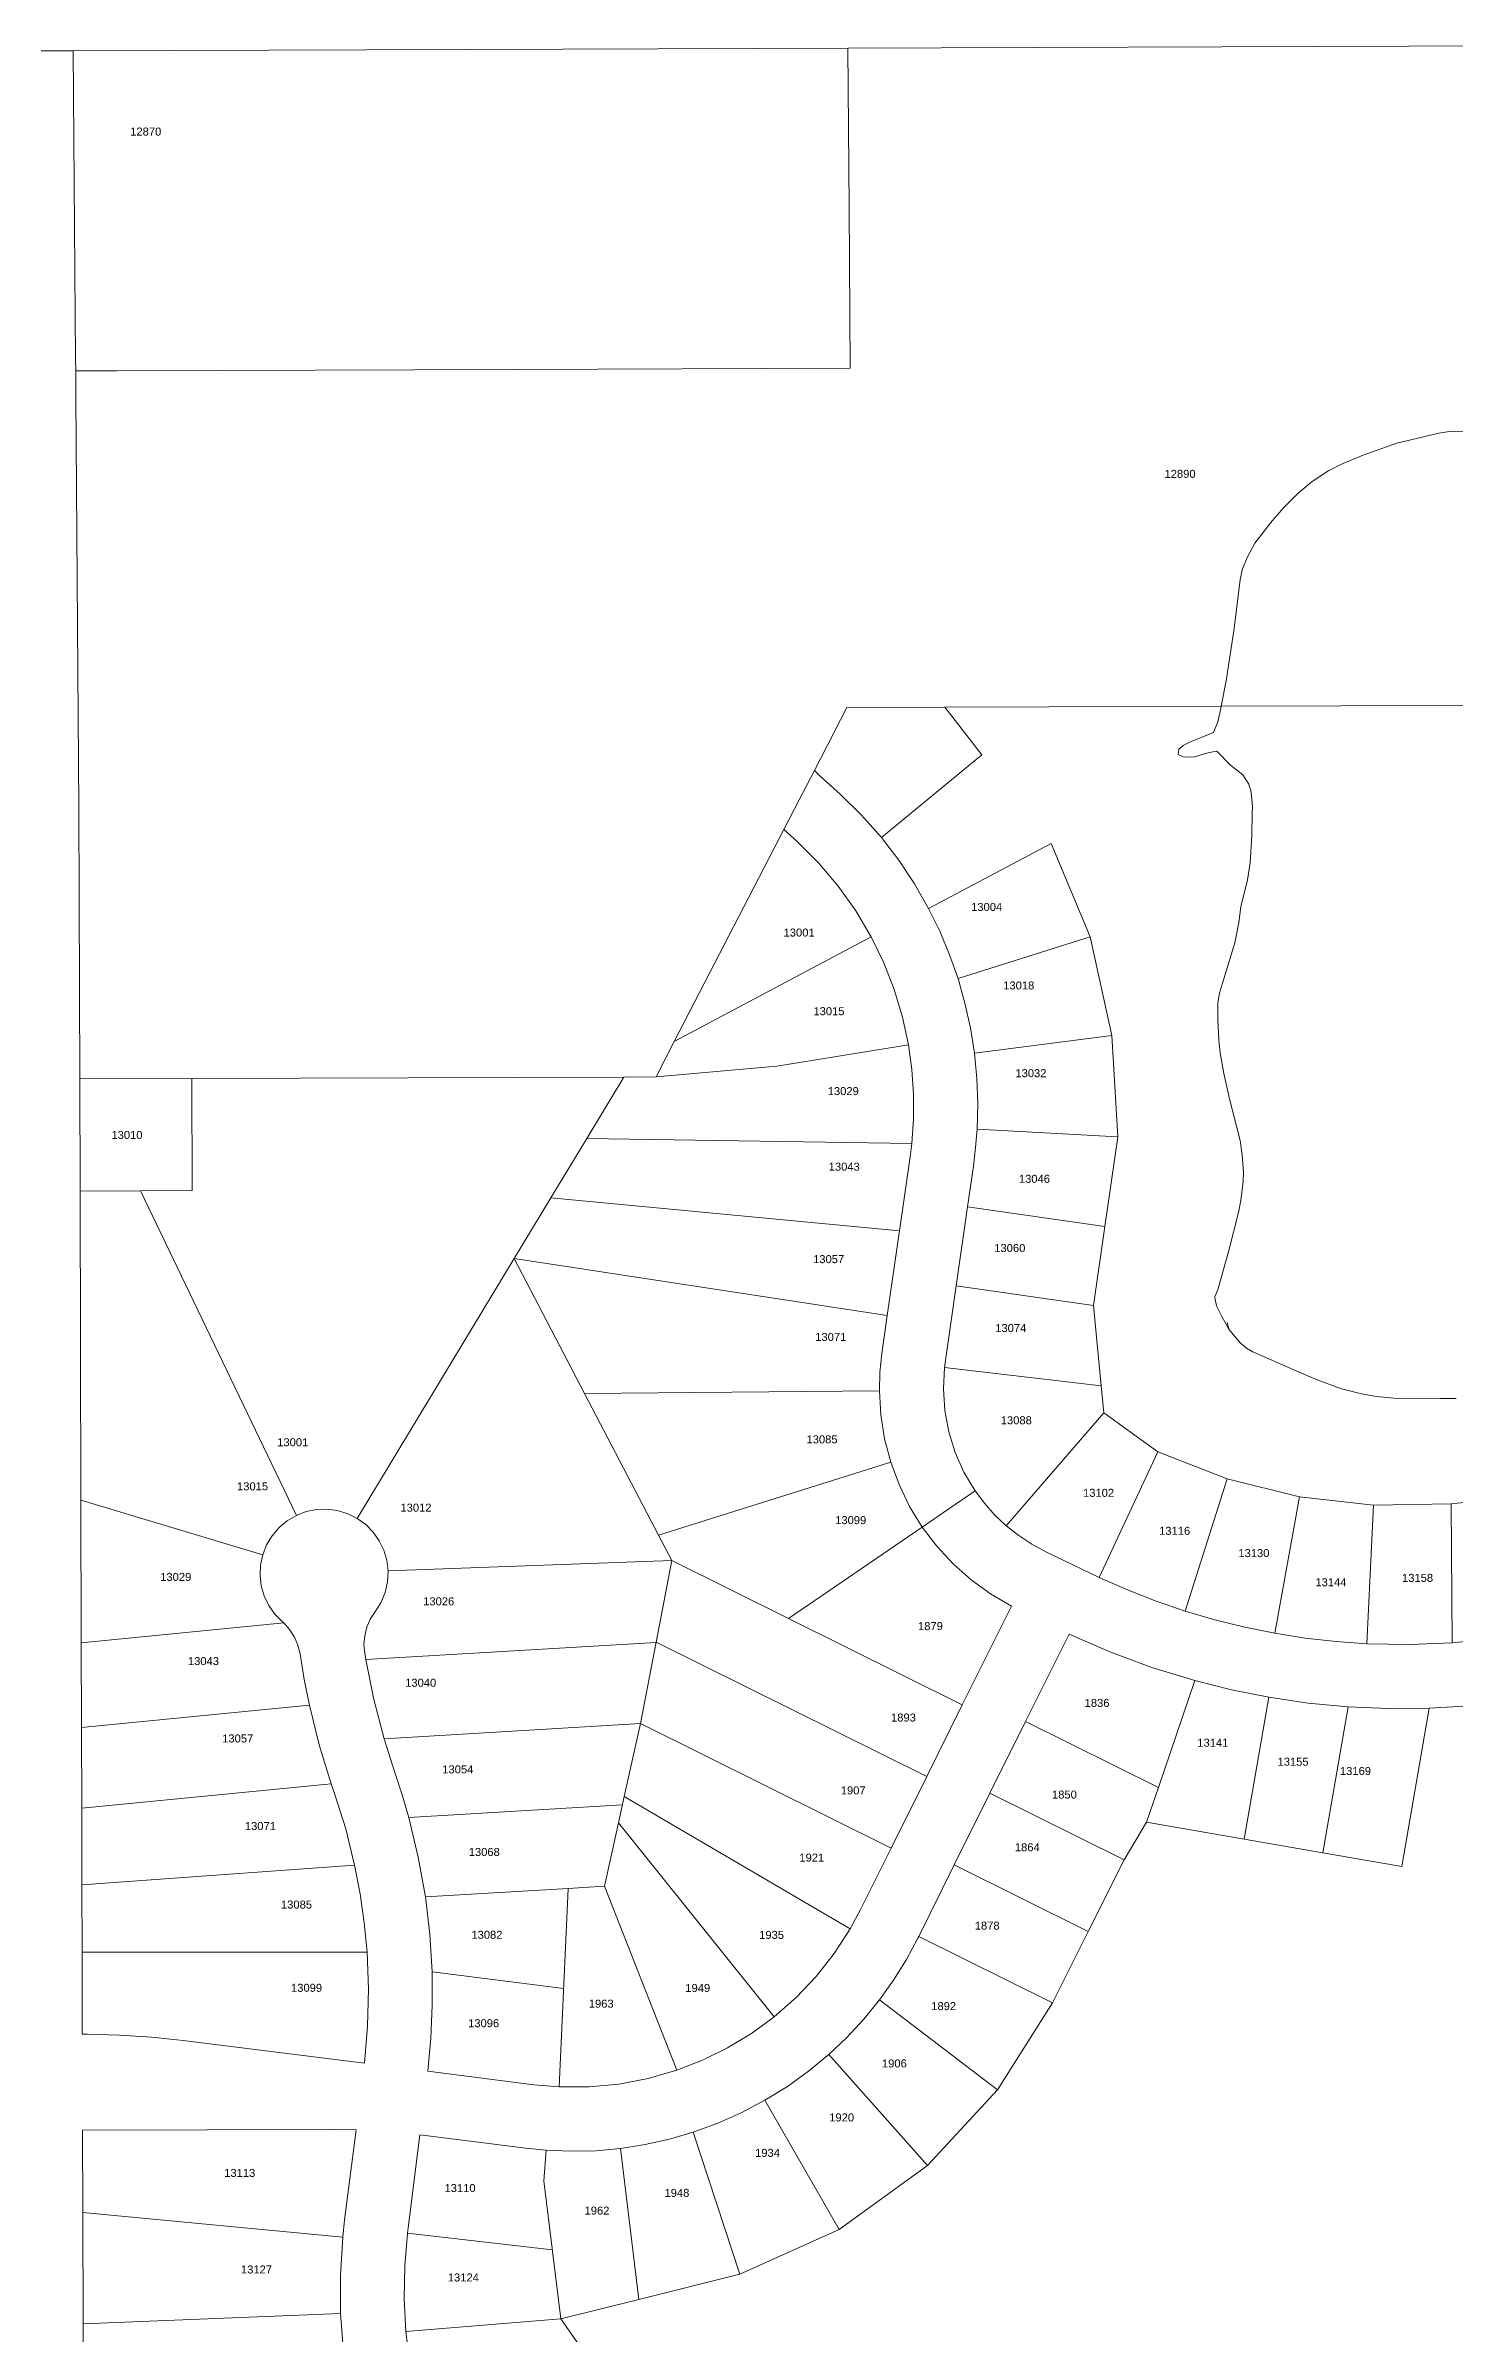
# Model space of a CAD drawing. Header units: feet. Extents: x 865220 to 2866543, y -2240498 to 973965.
# Drawn here: x 2856973 to 2858294, y 969886 to 972030 of the extents above; entities that cross this region are included whole.
import ezdxf
from ezdxf.enums import TextEntityAlignment as Align

# ---------------------------------------------------------------- set-up
doc = ezdxf.new("R2010")
doc.units = ezdxf.units.FT
doc.header["$LTSCALE"] = 0.015
doc.header["$MEASUREMENT"] = 0
doc.layers.add('Dakota County Addresses', color=7, linetype='Continuous')
doc.layers.add('Dakota County Parcels', color=7, linetype='Continuous')
doc.styles.add('Dimensions 100', font='arial.ttf')

# ---------------------------------------------------------------- blocks, each defined once
blk = doc.blocks.new('ACMAP_ANN_TEMPLATE_Dakota County Addresses')
at = {"layer": 'Dakota County Addresses', "style": 'Dimensions 100'}
blk.add_attdef('DakotaCountyAddress', text='', height=50, dxfattribs=at).set_placement((0, 0), align=Align.CENTER)

msp = doc.modelspace()

# ---------------------------------------------------------------- linework, layer by layer
at = {"layer": 'Dakota County Parcels', "lineweight": 5, "ltscale": 100}
for p, q in [((2856999.3, 972024.9), (2856969.1, 972024.8)), ((2857458.1, 972026.5), (2856999.3, 972024.9)), ((2857001.5, 971736.1), (2856999.3, 972024.9)), ((2857725.3, 972027.4), (2857458.1, 972026.5)), ((2858409, 972029.7), (2857725.3, 972027.4)), ((2857725.3, 972027.4), (2857726.4, 971878.2)), ((2857726.4, 971878.2), (2857727.5, 971727.4)), ((2857001.6, 971725), (2857001.5, 971736.1)), ((2857001.8, 971700.8), (2857001.6, 971725)), ((2857412.1, 971726.3), (2857727.5, 971727.4)), ((2857001.8, 971700.8), (2857004.6, 971315.8)), ((2858279.1, 971666.7), (2858239.8, 971657.3)), ((2858289.1, 971668), (2858279.1, 971666.7)), ((2858334.8, 971668.8), (2858289.1, 971668)), ((2858188.1, 971637.6), (2858176, 971631.5)), ((2858208.2, 971646), (2858188.1, 971637.6)), ((2858239.8, 971657.3), (2858208.2, 971646)), ((2858160.6, 971621.2), (2858147.5, 971610.5)), ((2858176, 971631.5), (2858160.6, 971621.2)), ((2858133.8, 971597), (2858123.1, 971584.5)), ((2858147.5, 971610.5), (2858133.8, 971597)), ((2858123.1, 971584.5), (2858106.9, 971563.5)), ((2858099.9, 971550.8), (2858095.2, 971539.4)), ((2858106.9, 971563.5), (2858099.9, 971550.8)), ((2858093.1, 971529.3), (2858087.3, 971483.6)), ((2858095.2, 971539.4), (2858093.1, 971529.3)), ((2858087.3, 971483.6), (2858079.9, 971434.5)), ((2857724.4, 971409.4), (2857694, 971350.5)), ((2857816.2, 971409.7), (2857724.4, 971409.4)), ((2857913.6, 971410), (2857816.2, 971409.7)), ((2857816.2, 971409.7), (2857850.9, 971365.2)), ((2858075, 971408.6), (2858072.1, 971396)), ((2858067.9, 971386.1), (2858046.5, 971377.3)), ((2858072.1, 971396), (2858067.9, 971386.1)), ((2857850.9, 971365.2), (2857756.7, 971287.6)), ((2858035.6, 971370.4), (2858035, 971365.3)), ((2858035, 971365.3), (2858040.5, 971362.8)), ((2858039.7, 971373.8), (2858035.6, 971370.4)), ((2858046.5, 971377.3), (2858039.7, 971373.8)), ((2858040.5, 971362.8), (2858050.2, 971363.1)), ((2858050.2, 971363.1), (2858064, 971367.2)), ((2858064, 971367.2), (2858071.1, 971368.4)), ((2858071.1, 971368.4), (2858084, 971355.5)), ((2857694, 971350.5), (2857699.5, 971345.2)), ((2857699.5, 971345.2), (2857718.2, 971328.1)), ((2858084, 971355.5), (2858095.4, 971346.4)), ((2858095.4, 971346.4), (2858101, 971337.7)), ((2858101, 971337.7), (2858103.4, 971330.2)), ((2857005.3, 971060.9), (2857004.6, 971315.8)), ((2858103.4, 971330.2), (2858104.5, 971316.6)), ((2858104.5, 971316.6), (2858104.4, 971310.2)), ((2857665.4, 971295.2), (2857562.6, 971096.3)), ((2857665.4, 971295.2), (2857677.7, 971283.9)), ((2858104.4, 971310.2), (2858104.1, 971289.4)), ((2857915.9, 971282), (2857801, 971221.2)), ((2857952.5, 971194.6), (2857915.9, 971282)), ((2858104.1, 971289.4), (2858102.4, 971263.9)), ((2858102.4, 971263.9), (2858100, 971248)), ((2858100, 971248), (2858093.8, 971222.7)), ((2858091.8, 971207.9), (2858087.9, 971188.8)), ((2858093.8, 971222.7), (2858091.8, 971207.9)), ((2857562.6, 971096.3), (2857747.3, 971194.4)), ((2857952.5, 971194.6), (2857828.6, 971155.4)), ((2857972.8, 971102), (2857952.5, 971194.6)), ((2858087.9, 971188.8), (2858076.4, 971151.2)), ((2858076.4, 971151.2), (2858073.7, 971141.7)), ((2858072.2, 971132.8), (2858072, 971116.6)), ((2858073.7, 971141.7), (2858072.2, 971132.8)), ((2857972.8, 971102), (2857843.9, 971085.6)), ((2857978.3, 971007.1), (2857972.8, 971102)), ((2858072, 971116.6), (2858073, 971097.7)), ((2857562.6, 971096.3), (2857545.5, 971063.2)), ((2857658.7, 971073.2), (2857782.1, 971093.2)), ((2858073, 971097.7), (2858074.4, 971085.9)), ((2858074.4, 971085.9), (2858077.7, 971066.3)), ((2857110.3, 971061.7), (2857005.4, 971061.3)), ((2857005.4, 971061.3), (2857005.7, 970956.3)), ((2857515.2, 971063), (2857110.3, 971061.7)), ((2857110.6, 970956.7), (2857110.3, 971061.7)), ((2857515.2, 971063), (2857480.5, 971005.6)), ((2857545.5, 971063.2), (2857515.2, 971063)), ((2857658.7, 971073.2), (2857545.5, 971063.2)), ((2858077.7, 971066.3), (2858082.9, 971042.6)), ((2858082.9, 971042.6), (2858093, 971003.6)), ((2857978.3, 971007.1), (2857846.4, 971014.3)), ((2857480.5, 971005.6), (2857446.9, 970950)), ((2857480.5, 971005.6), (2857785.2, 971000.9)), ((2857783.6, 970988.2), (2857785.2, 971000.9)), ((2857966.2, 970923.1), (2857978.3, 971007.1)), ((2858093, 971003.6), (2858095, 970990.1)), ((2857773.7, 970919), (2857783.6, 970988.2)), ((2857837.5, 970941.6), (2857843, 970979.7)), ((2858095, 970990.1), (2858096.1, 970973.9)), ((2858096.1, 970973.9), (2858095.8, 970965.5)), ((2857005.7, 970956.3), (2857062.4, 970956.5)), ((2857005.7, 970956.3), (2857006.4, 970666.7)), ((2857062.4, 970956.5), (2857110.6, 970956.7)), ((2857062.4, 970956.5), (2857208.4, 970652.2)), ((2858095.8, 970965.5), (2858093.5, 970947.3)), ((2857446.9, 970950), (2857412.5, 970893.1)), ((2857446.9, 970950), (2857773.7, 970919)), ((2857826.9, 970867.6), (2857837.5, 970941.6)), ((2857966.2, 970923.1), (2857837.5, 970941.6)), ((2858091.5, 970936.2), (2858082.3, 970900.6)), ((2858093.5, 970947.3), (2858091.5, 970936.2)), ((2857762.3, 970839.7), (2857773.7, 970919)), ((2857955.6, 970849.1), (2857966.2, 970923.1)), ((2857412.5, 970893.1), (2857265.4, 970649.5)), ((2857412.5, 970893.1), (2857762.3, 970839.7)), ((2857478.6, 970766.5), (2857412.5, 970893.1)), ((2857816.6, 970795.4), (2857826.9, 970867.6)), ((2857955.6, 970849.1), (2857826.9, 970867.6)), ((2857962.8, 970773.8), (2857955.6, 970849.1)), ((2858072, 970863.8), (2858069.2, 970857.6)), ((2858069.2, 970857.6), (2858069.5, 970854)), ((2858069.5, 970854), (2858071.2, 970848.1)), ((2858071.2, 970848.1), (2858075.4, 970839.4)), ((2857757.2, 970803.9), (2857762.3, 970839.7)), ((2858075.4, 970839.4), (2858082.8, 970826.3)), ((2858080.9, 970833.1), (2858082.8, 970826.3)), ((2858093.4, 970813.6), (2858099, 970809.1)), ((2858099, 970809.1), (2858105, 970805.5)), ((2858105, 970805.5), (2858146.1, 970787.4)), ((2857816.6, 970795.4), (2857816, 970791)), ((2857962.8, 970773.8), (2857816, 970791)), ((2858146.1, 970787.4), (2858165.3, 970779.2)), ((2858165.3, 970779.2), (2858188.1, 970770.9)), ((2857478.6, 970766.5), (2857754.9, 970769.1)), ((2857547.8, 970633.9), (2857478.6, 970766.5)), ((2857965.2, 970748.5), (2857962.8, 970773.8)), ((2858188.1, 970770.9), (2858206.8, 970766.1)), ((2858206.8, 970766.1), (2858220.9, 970763.7)), ((2858220.9, 970763.7), (2858237.1, 970762.2)), ((2858237.1, 970762.2), (2858280.5, 970762)), ((2858280.5, 970762), (2858295.6, 970761.9)), ((2857965.2, 970748.5), (2857873.8, 970642.5)), ((2857965.3, 970748.5), (2858015.8, 970711.9)), ((2857547.8, 970633.9), (2857765.5, 970702.3)), ((2858015.8, 970711.9), (2857960.8, 970594.1)), ((2858015.8, 970711.9), (2858080.9, 970686.5)), ((2858080.9, 970686.5), (2858041.5, 970562.6)), ((2858080.9, 970686.5), (2858148.7, 970669.7)), ((2857006.4, 970666.7), (2857006.8, 970532.9)), ((2857006.4, 970666.7), (2857176.9, 970615.4)), ((2858148.7, 970669.7), (2858125.6, 970541.8)), ((2858148.7, 970669.7), (2858218, 970661.8)), ((2858218, 970661.8), (2858211.7, 970532)), ((2858218, 970661.8), (2858290.7, 970663.1)), ((2858290.7, 970663.1), (2858365.7, 970670.8)), ((2858290.7, 970663.1), (2858291.8, 970532.8)), ((2857560.2, 970610.1), (2857547.8, 970633.9)), ((2857669.6, 970555.7), (2857795, 970641.4)), ((2857560.2, 970610.1), (2857294.3, 970600.4)), ((2857545.5, 970533.6), (2857560.2, 970610.1)), ((2857560.2, 970610.1), (2857669.6, 970555.7)), ((2857952.9, 970597.9), (2857910.9, 970618.2)), ((2857952.9, 970597.9), (2857960.8, 970594.1)), ((2857832.6, 970474.7), (2857878.6, 970567.3)), ((2857006.8, 970532.9), (2857196.5, 970551.5)), ((2857196.5, 970551.5), (2857195.1, 970552.8)), ((2857669.7, 970555.7), (2857832.6, 970474.7)), ((2857006.8, 970532.9), (2857007, 970453.4)), ((2857272.4, 970523.2), (2857273.4, 970517.1)), ((2857545.5, 970533.3), (2857273.4, 970517.1)), ((2857530.9, 970457.2), (2857545.5, 970533.6)), ((2857545.5, 970533.6), (2857799.2, 970407.6)), ((2857891.8, 970459.1), (2857932.6, 970541.1)), ((2858291.8, 970532.8), (2858328.9, 970536.5)), ((2858016.4, 970397.2), (2858050.4, 970497.4)), ((2858096.7, 970348.8), (2858119.8, 970481.9)), ((2857007, 970453.4), (2857220.7, 970474.4)), ((2857530.9, 970457.2), (2857290.7, 970442.9)), ((2857515.7, 970388.7), (2857530.9, 970457.2)), ((2857530.9, 970457.2), (2857765.8, 970340.4)), ((2857799.2, 970407.6), (2857832.6, 970474.7)), ((2857858.4, 970392), (2857891.8, 970459.1)), ((2858016.4, 970397.2), (2857891.8, 970459.1)), ((2858170.6, 970336), (2858194.3, 970472.9)), ((2858270.2, 970471.6), (2858244.5, 970323.2)), ((2857007, 970453.4), (2857007.2, 970377.9)), ((2857290.7, 970442.9), (2857300.8, 970411.3)), ((2857007.2, 970377.9), (2857241, 970400.8)), ((2857241, 970400.8), (2857244.2, 970391.6)), ((2857765.8, 970340.4), (2857799.2, 970407.6)), ((2858005.3, 970364.7), (2858016.4, 970397.2)), ((2857007.2, 970377.9), (2857007.4, 970306.2)), ((2857514, 970381), (2857313.9, 970369)), ((2857510.3, 970364.2), (2857515.7, 970388.7)), ((2857515.7, 970388.7), (2857727.4, 970264.7)), ((2857825.1, 970324.8), (2857858.4, 970392)), ((2857984.3, 970329.4), (2857858.4, 970392)), ((2857497.2, 970304.7), (2857510.3, 970364.2)), ((2857510.3, 970364.2), (2857656.1, 970182.2)), ((2858005.3, 970364.7), (2857984.3, 970329.4)), ((2858096.7, 970348.8), (2858005.3, 970364.7)), ((2857765.8, 970340.4), (2857737.2, 970282.8)), ((2857984.3, 970329.4), (2857950.7, 970262.4)), ((2858170.6, 970336), (2858096.7, 970348.8)), ((2858244.5, 970323.2), (2858170.6, 970336)), ((2857007.4, 970306.2), (2857263, 970324.6)), ((2857825.1, 970324.8), (2857791.7, 970257.7)), ((2857950.7, 970262.4), (2857825.1, 970324.8)), ((2857007.4, 970306.2), (2857007.5, 970243)), ((2857463.3, 970302.7), (2857329.3, 970294.7)), ((2857454.7, 970116.7), (2857463.3, 970302.7)), ((2857463.3, 970302.7), (2857497.2, 970304.7)), ((2857497.2, 970304.7), (2857564.9, 970132.2)), ((2857727.4, 970264.7), (2857737.2, 970282.8)), ((2857007.5, 970243), (2857274.6, 970243)), ((2857007.5, 970243), (2857007.7, 970166.1)), ((2857791.7, 970257.7), (2857790.9, 970256.1)), ((2857917.1, 970195.4), (2857791.7, 970257.7)), ((2857950.7, 970262.4), (2857917.1, 970195.4)), ((2857335.6, 970224.5), (2857459, 970208.9)), ((2857865.6, 970113.9), (2857754.9, 970198.2)), ((2857917.1, 970195.4), (2857865.6, 970113.9)), ((2857102.3, 970160.2), (2857272.1, 970138.8)), ((2857799.8, 970043), (2857707.5, 970147)), ((2857331.7, 970131.3), (2857431, 970118.7)), ((2857431, 970118.7), (2857454.7, 970116.7)), ((2857865.6, 970113.9), (2857799.8, 970043)), ((2857717.1, 969983), (2857647.6, 970104.1)), ((2857241.6, 970076.7), (2857008, 970076.1)), ((2857008, 970076.1), (2857008.2, 969998.9)), ((2857264.3, 970076.4), (2857241.6, 970076.7)), ((2857253.6, 969992.1), (2857264.3, 970076.4)), ((2857313.2, 969984.5), (2857324.2, 970071.7)), ((2857324.2, 970071.7), (2857423.5, 970059.2)), ((2857623.9, 969941.1), (2857580.4, 970074.2)), ((2857423.5, 970059.2), (2857442.4, 970057.3)), ((2857440.4, 970028.7), (2857442.4, 970057.3)), ((2857529.5, 969917.5), (2857512.2, 970059)), ((2857456.2, 969899.2), (2857440.4, 970028.7)), ((2857799.8, 970043), (2857717.1, 969983)), ((2857008.2, 969998.9), (2857008.5, 969894.5)), ((2857008.2, 969998.9), (2857251.8, 969975.8)), ((2857253.6, 969992.1), (2857251.8, 969975.8)), ((2857313.2, 969984.5), (2857312.6, 969979.7)), ((2857448.3, 969964), (2857312.6, 969979.7)), ((2857717.1, 969983), (2857623.9, 969941.1)), ((2857623.9, 969941.1), (2857529.5, 969917.5)), ((2857008.5, 969894.5), (2857249.9, 969904.2)), ((2857529.5, 969917.5), (2857456.2, 969899.2)), ((2857008.5, 969894.5), (2857008.7, 969788.9)), ((2857456.2, 969899.2), (2857311, 969887.3)), ((2857456.2, 969899.2), (2857473.6, 969874.5))]:
    msp.add_line(p, q, dxfattribs=at)
for points in [[(2857001.6, 971725), (2857040, 971725.1), (2857412.1, 971726.3)], [(2858079.9, 971434.5), (2858075.3, 971410.6), (2858075.3, 971410.6), (2858075, 971408.6)], [(2858413.6, 971411.7), (2858075.3, 971410.6), (2857913.6, 971410)], [(2857694, 971350.5), (2857679.6, 971322.8), (2857665.4, 971295.2)], [(2857756.7, 971287.6), (2857738.2, 971308.6), (2857718.2, 971328.1)], [(2857747.3, 971194.4), (2857732.8, 971218.9), (2857716.3, 971242.1), (2857697.9, 971263.8), (2857677.7, 971283.9)], [(2857801, 971221.2), (2857787.7, 971244.3), (2857773, 971266.5), (2857756.7, 971287.6)], [(2857828.6, 971155.4), (2857820.7, 971177.8), (2857811.5, 971199.8), (2857801, 971221.2)], [(2857782.1, 971093.2), (2857776.5, 971119.4), (2857768.8, 971145.2), (2857759, 971170.2), (2857747.3, 971194.4)], [(2857843.9, 971085.6), (2857840.2, 971109.2), (2857835.1, 971132.4), (2857828.6, 971155.4)], [(2857785.2, 971000.9), (2857786.8, 971024), (2857786.8, 971047.2), (2857785.3, 971070.2), (2857782.1, 971093.2)], [(2857846.4, 971014.3), (2857847, 971038.1), (2857846.2, 971061.9), (2857843.9, 971085.6)], [(2857843, 970979.7), (2857845.1, 970997), (2857846.4, 971014.3)], [(2858082.3, 970900.6), (2858072.3, 970865), (2858072, 970863.8)], [(2858082.8, 970826.3), (2858083.3, 970825.7), (2858093.4, 970813.6)], [(2857757.2, 970803.9), (2857755.4, 970786.5), (2857754.9, 970769.1)], [(2857816, 970791), (2857814.9, 970770.8), (2857816.1, 970750.5), (2857819.8, 970730.6), (2857825.8, 970711.2), (2857834.1, 970692.7), (2857844.5, 970675.3)], [(2857754.9, 970769.1), (2857756.2, 970746.5), (2857759.7, 970724.2), (2857765.5, 970702.3)], [(2857765.5, 970702.3), (2857773.3, 970681.1), (2857783.2, 970660.7), (2857795, 970641.4)], [(2857795, 970641.4), (2857819.8, 970658.4), (2857844.5, 970675.3)], [(2857844.5, 970675.3), (2857853.3, 970663.6), (2857863.1, 970652.6), (2857873.8, 970642.5)], [(2857208.4, 970652.2), (2857199.8, 970647.2), (2857192.2, 970640.8), (2857185.7, 970633.2), (2857180.5, 970624.7), (2857176.9, 970615.4)], [(2857265.4, 970649.5), (2857256.5, 970653.9), (2857247, 970656.8), (2857237.2, 970658.1), (2857227.3, 970657.7), (2857217.6, 970655.8), (2857208.4, 970652.2)], [(2857294.3, 970600.4), (2857293.1, 970610.2), (2857290.3, 970619.7), (2857286, 970628.6), (2857280.3, 970636.7), (2857273.4, 970643.7), (2857265.4, 970649.5)], [(2857795, 970641.4), (2857808.6, 970623.5), (2857824, 970606.9), (2857840.8, 970591.9), (2857859.1, 970578.7), (2857878.6, 970567.3)], [(2857873.8, 970642.5), (2857885.5, 970633.4), (2857897.8, 970625.2), (2857910.9, 970618.2)], [(2857176.9, 970615.4), (2857174.8, 970605.8), (2857174.4, 970596), (2857175.5, 970586.2), (2857178.3, 970576.8), (2857182.5, 970567.9), (2857188.2, 970559.8), (2857195.1, 970552.8)], [(2857282, 970561.7), (2857287.5, 970570.4), (2857291.5, 970580), (2857293.8, 970590), (2857294.3, 970600.4)], [(2857960.8, 970594.1), (2857987.3, 970582.5), (2858014.2, 970572), (2858041.5, 970562.6)], [(2857211.8, 970522.5), (2857209.8, 970530.6), (2857206.6, 970538.3), (2857202.1, 970545.3), (2857196.5, 970551.5)], [(2857282, 970561.7), (2857277.6, 970554.9), (2857274.4, 970547.4), (2857272.4, 970539.5), (2857271.7, 970531.4), (2857272.4, 970523.2)], [(2858041.5, 970562.6), (2858069.2, 970554.5), (2858097.3, 970547.5), (2858125.6, 970541.8)], [(2857211.8, 970522.5), (2857215.8, 970498.4), (2857220.7, 970474.4)], [(2857932.6, 970541.1), (2857971, 970524.3), (2858010.3, 970509.7), (2858050.4, 970497.4)], [(2858125.6, 970541.8), (2858154.1, 970537.3), (2858182.9, 970534), (2858211.7, 970532)], [(2858211.7, 970532), (2858251.8, 970531.2), (2858291.8, 970532.8)], [(2857273.4, 970517.1), (2857281, 970479.7), (2857290.7, 970442.9)], [(2858050.4, 970497.4), (2858084.9, 970488.8), (2858119.8, 970481.9)], [(2858119.8, 970481.9), (2858156.9, 970476.4), (2858194.3, 970472.9)], [(2857220.7, 970474.4), (2857229.9, 970437.4), (2857241, 970400.8)], [(2858194.3, 970472.9), (2858232.3, 970471.3), (2858270.2, 970471.6)], [(2858270.2, 970471.6), (2858303.4, 970473.6), (2858336.5, 970477)], [(2857313.9, 970369), (2857307.7, 970390.3), (2857300.8, 970411.3)], [(2857263, 970324.6), (2857254.6, 970358.4), (2857244.2, 970391.6)], [(2857329.3, 970294.7), (2857322.7, 970332.1), (2857313.9, 970369)], [(2857274.6, 970243), (2857272, 970270.4), (2857268.2, 970297.6), (2857263, 970324.6)], [(2857335.6, 970224.5), (2857333.4, 970259.7), (2857329.3, 970294.7)], [(2857656.1, 970182.2), (2857676.7, 970200.3), (2857695.5, 970220.2), (2857712.5, 970241.7), (2857727.4, 970264.7)], [(2857272.1, 970138.8), (2857275.1, 970173.5), (2857275.9, 970208.3), (2857274.6, 970243)], [(2857754.9, 970198.2), (2857768.1, 970216.7), (2857780.2, 970236.1), (2857790.9, 970256.1)], [(2857331.7, 970131.3), (2857334.5, 970162.3), (2857335.8, 970193.4), (2857335.6, 970224.5)], [(2857564.9, 970132.2), (2857589.2, 970141.7), (2857612.6, 970153.2), (2857635, 970166.7), (2857656.1, 970182.2)], [(2857707.5, 970147), (2857724.4, 970163.1), (2857740.2, 970180.1), (2857754.9, 970198.2)], [(2857102.3, 970160.2), (2857072.5, 970163.4), (2857042.5, 970165.3), (2857012.6, 970166.1), (2857007.7, 970166.1)], [(2857647.6, 970104.1), (2857668.6, 970117), (2857688.5, 970131.4), (2857707.5, 970147)], [(2857454.7, 970116.7), (2857482.7, 970116.7), (2857510.5, 970119.3), (2857538, 970124.5), (2857564.9, 970132.2)], [(2857580.4, 970074.2), (2857603.5, 970082.6), (2857625.9, 970092.6), (2857647.6, 970104.1)], [(2857512.2, 970059), (2857535.3, 970062.6), (2857558, 970067.6), (2857580.4, 970074.2)], [(2857442.4, 970057.3), (2857465.7, 970056.4), (2857489, 970056.9), (2857512.2, 970059)], [(2857251.8, 969975.8), (2857249.7, 969940), (2857249.9, 969904.2)], [(2857312.6, 969979.7), (2857310, 969949), (2857309.5, 969918.1), (2857311, 969887.3)], [(2857249.9, 969904.2), (2857252.6, 969868.5), (2857257.6, 969833.1)], [(2857311, 969887.3), (2857314.9, 969854.7), (2857321, 969822.4), (2857329.3, 969790.6)]]:
    msp.add_lwpolyline(points, dxfattribs=at)

# ---------------------------------------------------------------- block references
at = {"layer": 'Dakota County Addresses', "lineweight": 5, "ltscale": 100, "xscale": 0.15, "yscale": 0.15, "zscale": 0.15}
for p, values in [((2857067.2, 971945.5), {'DakotaCountyAddress': '12870'}), ((2858036.7, 971624.7), {'DakotaCountyAddress': '12890'}), ((2857855.4, 971218.8), {'DakotaCountyAddress': '13004'}), ((2857679.6, 971194.8), {'DakotaCountyAddress': '13001'}), ((2857885.5, 971145.2), {'DakotaCountyAddress': '13018'}), ((2857707.6, 971121.1), {'DakotaCountyAddress': '13015'}), ((2857896.9, 971063), {'DakotaCountyAddress': '13032'}), ((2857721, 971046.2), {'DakotaCountyAddress': '13029'}), ((2857049.6, 971005.1), {'DakotaCountyAddress': '13010'}), ((2857721.9, 970975.4), {'DakotaCountyAddress': '13043'}), ((2857900.2, 970964), {'DakotaCountyAddress': '13046'}), ((2857707.3, 970888.7), {'DakotaCountyAddress': '13057'}), ((2857877.1, 970899.1), {'DakotaCountyAddress': '13060'}), ((2857709.3, 970815.8), {'DakotaCountyAddress': '13071'}), ((2857878, 970824.1), {'DakotaCountyAddress': '13074'}), ((2857883.2, 970737.7), {'DakotaCountyAddress': '13088'}), ((2857205, 970717.1), {'DakotaCountyAddress': '13001'}), ((2857701.1, 970719.8), {'DakotaCountyAddress': '13085'}), ((2857167.3, 970675.8), {'DakotaCountyAddress': '13015'}), ((2857960.3, 970669.7), {'DakotaCountyAddress': '13102'}), ((2857320.5, 970655.8), {'DakotaCountyAddress': '13012'}), ((2857728, 970644.1), {'DakotaCountyAddress': '13099'}), ((2858031.6, 970634.1), {'DakotaCountyAddress': '13116'}), ((2858105.9, 970613.2), {'DakotaCountyAddress': '13130'}), ((2857095.3, 970590.9), {'DakotaCountyAddress': '13029'}), ((2858178.1, 970585.9), {'DakotaCountyAddress': '13144'}), ((2858259.3, 970590), {'DakotaCountyAddress': '13158'}), ((2857341.8, 970568), {'DakotaCountyAddress': '13026'}), ((2857802.7, 970544.8), {'DakotaCountyAddress': '1879'}), ((2857121.3, 970512), {'DakotaCountyAddress': '13043'}), ((2857324.9, 970491.7), {'DakotaCountyAddress': '13040'}), ((2857958.9, 970472.8), {'DakotaCountyAddress': '1836'}), ((2857777.4, 970459.1), {'DakotaCountyAddress': '1893'}), ((2857153.4, 970439.5), {'DakotaCountyAddress': '13057'}), ((2858067.4, 970435.5), {'DakotaCountyAddress': '13141'}), ((2857359.7, 970410.5), {'DakotaCountyAddress': '13054'}), ((2858142.6, 970417.7), {'DakotaCountyAddress': '13155'}), ((2858201.1, 970409), {'DakotaCountyAddress': '13169'}), ((2857730.3, 970390.8), {'DakotaCountyAddress': '1907'}), ((2857928.3, 970386.9), {'DakotaCountyAddress': '1850'}), ((2857174.7, 970357.4), {'DakotaCountyAddress': '13071'}), ((2857384.5, 970333.1), {'DakotaCountyAddress': '13068'}), ((2857691.5, 970327.8), {'DakotaCountyAddress': '1921'}), ((2857893.5, 970337.5), {'DakotaCountyAddress': '1864'}), ((2857208.5, 970283.8), {'DakotaCountyAddress': '13085'}), ((2857855.9, 970264.1), {'DakotaCountyAddress': '1878'}), ((2857387, 970255.5), {'DakotaCountyAddress': '13082'}), ((2857653.8, 970255.4), {'DakotaCountyAddress': '1935'}), ((2857217.9, 970205.8), {'DakotaCountyAddress': '13099'}), ((2857584.6, 970205.6), {'DakotaCountyAddress': '1949'}), ((2857383.9, 970172.6), {'DakotaCountyAddress': '13096'}), ((2857494.1, 970190.9), {'DakotaCountyAddress': '1963'}), ((2857815.1, 970188.6), {'DakotaCountyAddress': '1892'}), ((2857768.9, 970134.9), {'DakotaCountyAddress': '1906'}), ((2857719.5, 970084.3), {'DakotaCountyAddress': '1920'}), ((2857650, 970051.1), {'DakotaCountyAddress': '1934'}), ((2857155.3, 970032.3), {'DakotaCountyAddress': '13113'}), ((2857361.8, 970018.1), {'DakotaCountyAddress': '13110'}), ((2857565.1, 970013.6), {'DakotaCountyAddress': '1948'}), ((2857490.2, 969997), {'DakotaCountyAddress': '1962'}), ((2857171, 969941.8), {'DakotaCountyAddress': '13127'}), ((2857364.9, 969934.3), {'DakotaCountyAddress': '13124'})]:
    msp.add_blockref('ACMAP_ANN_TEMPLATE_Dakota County Addresses', p, dxfattribs=at).add_auto_attribs(values)

doc.saveas('drawing.dxf')
